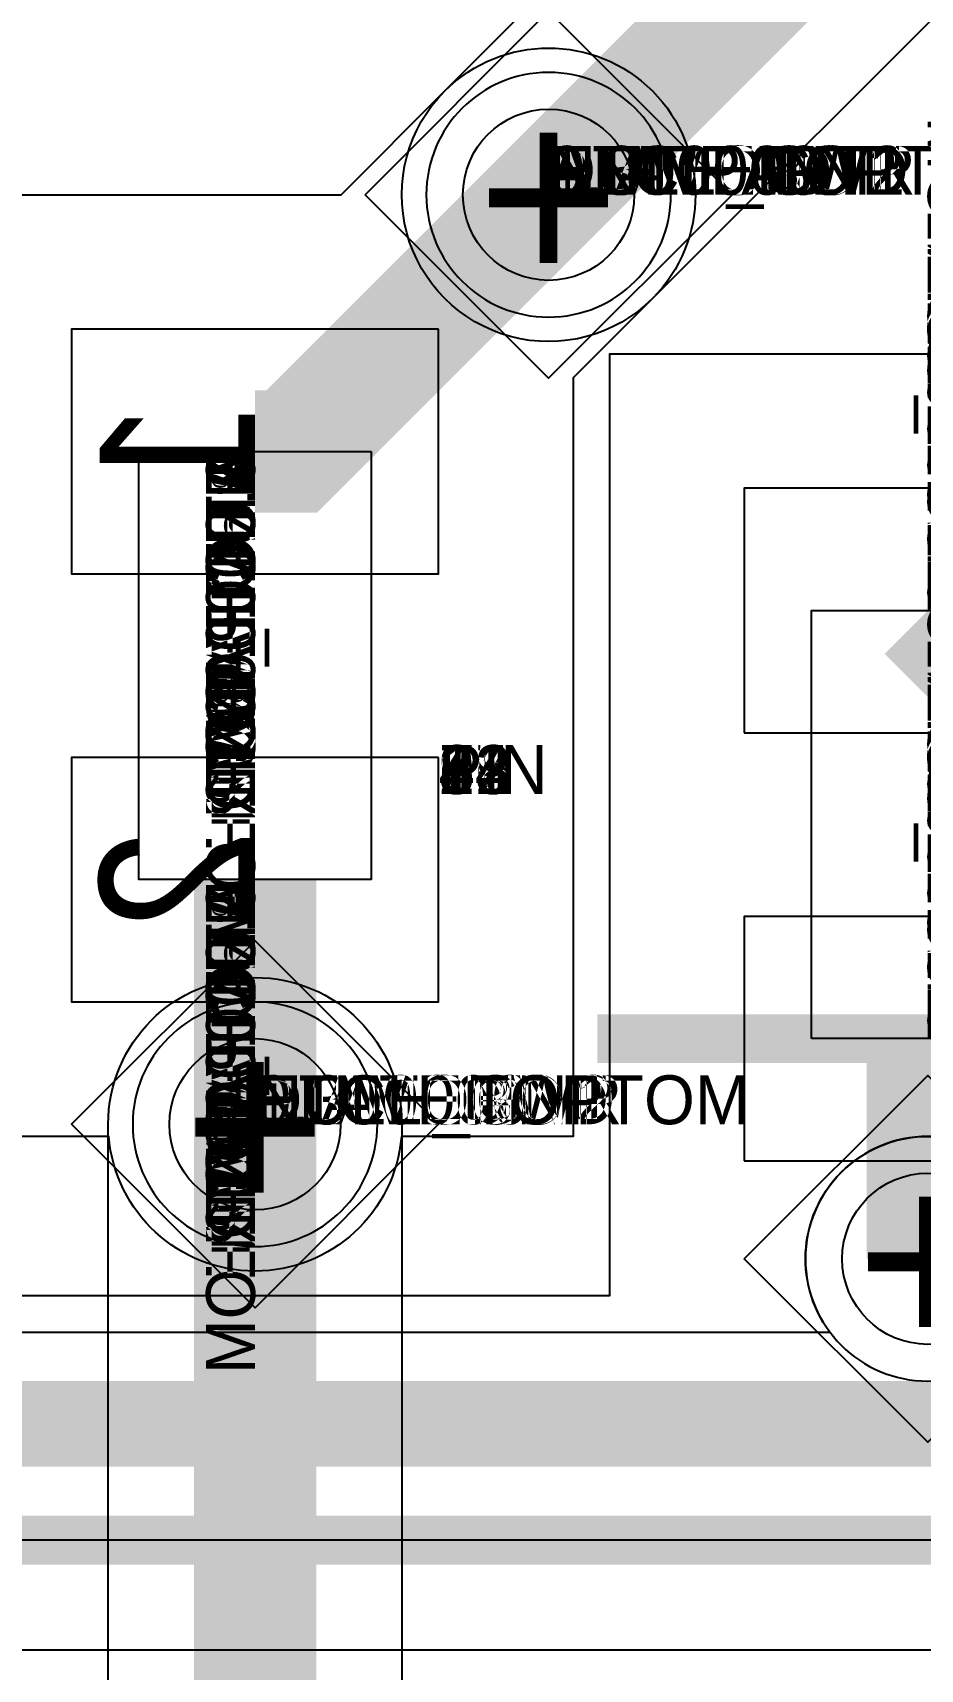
# Model space of a CAD drawing. Extents: x 0 to 323, y 0 to 320.
# Drawn here: x 120.65 to 124.28, y 242.28 to 248.97 of the extents above; entities that cross this region are included whole.
import ezdxf
from ezdxf.enums import TextEntityAlignment as Align

# ---------------------------------------------------------------- set-up
doc = ezdxf.new("R2010")
doc.units = 0
doc.header["$MEASUREMENT"] = 0
doc.layers.get('0').update_dxf_attribs({"linetype": 'CONTINUOUS'})
for name, color, linetype in [('CDN_FIGURES', 7, 'CONTINUOUS'), ('ETCH_BOTTOM', 7, 'CONTINUOUS'), ('ETCH_GND', 3, 'CONTINUOUS'), ('ETCH_INT1', 4, 'CONTINUOUS'), ('ETCH_INT2', 5, 'CONTINUOUS'), ('ETCH_PWR', 6, 'CONTINUOUS'), ('ETCH_TOP', 2, 'CONTINUOUS'), ('MANUFACTURING_NCLEGEND-1-6', 8, 'CONTINUOUS'), ('PACKAGE_GEOMETRY_ASSEMBLY_TOP', 11, 'CONTINUOUS'), ('PACKAGE_GEOMETRY_PIN_NUMBER', 9, 'CONTINUOUS')]:
    doc.layers.add(name, color=color, linetype=linetype)

# ---------------------------------------------------------------- blocks, each defined once
blk = doc.blocks.new('PAD_INFO')
for tag in ['SHAPE_TYPE', 'PAD_HEIGHT', 'PAD_LAYER', 'PAD_TYPE', 'PAD_WIDTH']:
    blk.add_attdef(tag, (0, 0), '', height=0.2)
at = {"flags": 2}
blk.add_attdef('CDN_TYPE', (0, 0), '', height=0.2, dxfattribs=at)
blk = doc.blocks.new('DRILL_INFO')
at = {"flags": 2}
blk.add_attdef('CDN_TYPE', (0, 0), '', height=0.2, dxfattribs=at)
for tag in ['FSHAPE', 'FCHAR', 'DRILL_HEIGHT', 'DIAMETER', 'PLATED', 'DRILL_WIDTH']:
    blk.add_attdef(tag, (0, 0), '', height=0.2)
blk = doc.blocks.new('VIA0700X0300')
at = {"layer": 'ETCH_BOTTOM'}
blk.add_circle((0, 0), 0.35, dxfattribs=at)
at = {"layer": 'ETCH_GND'}
blk.add_circle((0, 0), 0.35, dxfattribs=at)
at = {"layer": 'ETCH_INT1'}
blk.add_circle((0, 0), 0.35, dxfattribs=at)
at = {"layer": 'ETCH_INT2'}
blk.add_circle((0, 0), 0.35, dxfattribs=at)
at = {"layer": 'ETCH_PWR'}
blk.add_circle((0, 0), 0.35, dxfattribs=at)
at = {"layer": 'ETCH_TOP'}
blk.add_circle((0, 0), 0.35, dxfattribs=at)
ref = blk.add_blockref('PAD_INFO', (0, 0))
ref.add_attrib('PAD_LAYER', 'ETCH_TOP', (0, 0), dxfattribs={"height": 0.2})
ref.add_attrib('SHAPE_TYPE', 'NULL', (0, 0), dxfattribs={"height": 0.2})
ref.add_attrib('PAD_TYPE', 'ANTIPAD', (0, 0), dxfattribs={"height": 0.2})
ref.add_attrib('PAD_WIDTH', '0.000000', (0, 0), dxfattribs={"height": 0.2})
ref.add_attrib('PAD_HEIGHT', '0.000000', (0, 0), dxfattribs={"height": 0.2})
ref = blk.add_blockref('PAD_INFO', (0, 0))
ref.add_attrib('PAD_LAYER', 'ETCH_GND', (0, 0), dxfattribs={"height": 0.2})
ref.add_attrib('SHAPE_TYPE', 'NULL', (0, 0), dxfattribs={"height": 0.2})
ref.add_attrib('PAD_TYPE', 'ANTIPAD', (0, 0), dxfattribs={"height": 0.2})
ref.add_attrib('PAD_WIDTH', '0.000000', (0, 0), dxfattribs={"height": 0.2})
ref.add_attrib('PAD_HEIGHT', '0.000000', (0, 0), dxfattribs={"height": 0.2})
ref = blk.add_blockref('PAD_INFO', (0, 0))
ref.add_attrib('PAD_LAYER', 'ETCH_INT1', (0, 0), dxfattribs={"height": 0.2})
ref.add_attrib('SHAPE_TYPE', 'NULL', (0, 0), dxfattribs={"height": 0.2})
ref.add_attrib('PAD_TYPE', 'ANTIPAD', (0, 0), dxfattribs={"height": 0.2})
ref.add_attrib('PAD_WIDTH', '0.000000', (0, 0), dxfattribs={"height": 0.2})
ref.add_attrib('PAD_HEIGHT', '0.000000', (0, 0), dxfattribs={"height": 0.2})
ref = blk.add_blockref('PAD_INFO', (0, 0))
ref.add_attrib('PAD_LAYER', 'ETCH_INT2', (0, 0), dxfattribs={"height": 0.2})
ref.add_attrib('SHAPE_TYPE', 'NULL', (0, 0), dxfattribs={"height": 0.2})
ref.add_attrib('PAD_TYPE', 'ANTIPAD', (0, 0), dxfattribs={"height": 0.2})
ref.add_attrib('PAD_WIDTH', '0.000000', (0, 0), dxfattribs={"height": 0.2})
ref.add_attrib('PAD_HEIGHT', '0.000000', (0, 0), dxfattribs={"height": 0.2})
ref = blk.add_blockref('PAD_INFO', (0, 0))
ref.add_attrib('PAD_LAYER', 'ETCH_PWR', (0, 0), dxfattribs={"height": 0.2})
ref.add_attrib('SHAPE_TYPE', 'NULL', (0, 0), dxfattribs={"height": 0.2})
ref.add_attrib('PAD_TYPE', 'ANTIPAD', (0, 0), dxfattribs={"height": 0.2})
ref.add_attrib('PAD_WIDTH', '0.000000', (0, 0), dxfattribs={"height": 0.2})
ref.add_attrib('PAD_HEIGHT', '0.000000', (0, 0), dxfattribs={"height": 0.2})
ref = blk.add_blockref('PAD_INFO', (0, 0))
ref.add_attrib('PAD_LAYER', 'ETCH_BOTTOM', (0, 0), dxfattribs={"height": 0.2})
ref.add_attrib('SHAPE_TYPE', 'NULL', (0, 0), dxfattribs={"height": 0.2})
ref.add_attrib('PAD_TYPE', 'ANTIPAD', (0, 0), dxfattribs={"height": 0.2})
ref.add_attrib('PAD_WIDTH', '0.000000', (0, 0), dxfattribs={"height": 0.2})
ref.add_attrib('PAD_HEIGHT', '0.000000', (0, 0), dxfattribs={"height": 0.2})
ref = blk.add_blockref('PAD_INFO', (0, 0))
ref.add_attrib('PAD_LAYER', 'ETCH_TOP', (0, 0), dxfattribs={"height": 0.2})
ref.add_attrib('SHAPE_TYPE', 'NULL', (0, 0), dxfattribs={"height": 0.2})
ref.add_attrib('PAD_TYPE', 'THERMAL', (0, 0), dxfattribs={"height": 0.2})
ref.add_attrib('PAD_WIDTH', '0.000000', (0, 0), dxfattribs={"height": 0.2})
ref.add_attrib('PAD_HEIGHT', '0.000000', (0, 0), dxfattribs={"height": 0.2})
ref = blk.add_blockref('PAD_INFO', (0, 0))
ref.add_attrib('PAD_LAYER', 'ETCH_GND', (0, 0), dxfattribs={"height": 0.2})
ref.add_attrib('SHAPE_TYPE', 'NULL', (0, 0), dxfattribs={"height": 0.2})
ref.add_attrib('PAD_TYPE', 'THERMAL', (0, 0), dxfattribs={"height": 0.2})
ref.add_attrib('PAD_WIDTH', '0.000000', (0, 0), dxfattribs={"height": 0.2})
ref.add_attrib('PAD_HEIGHT', '0.000000', (0, 0), dxfattribs={"height": 0.2})
ref = blk.add_blockref('PAD_INFO', (0, 0))
ref.add_attrib('PAD_LAYER', 'ETCH_INT1', (0, 0), dxfattribs={"height": 0.2})
ref.add_attrib('SHAPE_TYPE', 'NULL', (0, 0), dxfattribs={"height": 0.2})
ref.add_attrib('PAD_TYPE', 'THERMAL', (0, 0), dxfattribs={"height": 0.2})
ref.add_attrib('PAD_WIDTH', '0.000000', (0, 0), dxfattribs={"height": 0.2})
ref.add_attrib('PAD_HEIGHT', '0.000000', (0, 0), dxfattribs={"height": 0.2})
ref = blk.add_blockref('PAD_INFO', (0, 0))
ref.add_attrib('PAD_LAYER', 'ETCH_INT2', (0, 0), dxfattribs={"height": 0.2})
ref.add_attrib('SHAPE_TYPE', 'NULL', (0, 0), dxfattribs={"height": 0.2})
ref.add_attrib('PAD_TYPE', 'THERMAL', (0, 0), dxfattribs={"height": 0.2})
ref.add_attrib('PAD_WIDTH', '0.000000', (0, 0), dxfattribs={"height": 0.2})
ref.add_attrib('PAD_HEIGHT', '0.000000', (0, 0), dxfattribs={"height": 0.2})
ref = blk.add_blockref('PAD_INFO', (0, 0))
ref.add_attrib('PAD_LAYER', 'ETCH_PWR', (0, 0), dxfattribs={"height": 0.2})
ref.add_attrib('SHAPE_TYPE', 'NULL', (0, 0), dxfattribs={"height": 0.2})
ref.add_attrib('PAD_TYPE', 'THERMAL', (0, 0), dxfattribs={"height": 0.2})
ref.add_attrib('PAD_WIDTH', '0.000000', (0, 0), dxfattribs={"height": 0.2})
ref.add_attrib('PAD_HEIGHT', '0.000000', (0, 0), dxfattribs={"height": 0.2})
ref = blk.add_blockref('PAD_INFO', (0, 0))
ref.add_attrib('PAD_LAYER', 'ETCH_BOTTOM', (0, 0), dxfattribs={"height": 0.2})
ref.add_attrib('SHAPE_TYPE', 'NULL', (0, 0), dxfattribs={"height": 0.2})
ref.add_attrib('PAD_TYPE', 'THERMAL', (0, 0), dxfattribs={"height": 0.2})
ref.add_attrib('PAD_WIDTH', '0.000000', (0, 0), dxfattribs={"height": 0.2})
ref.add_attrib('PAD_HEIGHT', '0.000000', (0, 0), dxfattribs={"height": 0.2})
ref = blk.add_blockref('PAD_INFO', (0, 0))
ref.add_attrib('PAD_LAYER', 'ETCH_TOP', (0, 0), dxfattribs={"height": 0.2})
ref.add_attrib('SHAPE_TYPE', 'CIRCLE', (0, 0), dxfattribs={"height": 0.2})
ref.add_attrib('PAD_TYPE', 'REGULAR', (0, 0), dxfattribs={"height": 0.2})
ref.add_attrib('PAD_WIDTH', '0.700000', (0, 0), dxfattribs={"height": 0.2})
ref.add_attrib('PAD_HEIGHT', '0.700000', (0, 0), dxfattribs={"height": 0.2})
ref = blk.add_blockref('PAD_INFO', (0, 0))
ref.add_attrib('PAD_LAYER', 'ETCH_GND', (0, 0), dxfattribs={"height": 0.2})
ref.add_attrib('SHAPE_TYPE', 'CIRCLE', (0, 0), dxfattribs={"height": 0.2})
ref.add_attrib('PAD_TYPE', 'REGULAR', (0, 0), dxfattribs={"height": 0.2})
ref.add_attrib('PAD_WIDTH', '0.700000', (0, 0), dxfattribs={"height": 0.2})
ref.add_attrib('PAD_HEIGHT', '0.700000', (0, 0), dxfattribs={"height": 0.2})
ref = blk.add_blockref('PAD_INFO', (0, 0))
ref.add_attrib('PAD_LAYER', 'ETCH_INT1', (0, 0), dxfattribs={"height": 0.2})
ref.add_attrib('SHAPE_TYPE', 'CIRCLE', (0, 0), dxfattribs={"height": 0.2})
ref.add_attrib('PAD_TYPE', 'REGULAR', (0, 0), dxfattribs={"height": 0.2})
ref.add_attrib('PAD_WIDTH', '0.700000', (0, 0), dxfattribs={"height": 0.2})
ref.add_attrib('PAD_HEIGHT', '0.700000', (0, 0), dxfattribs={"height": 0.2})
ref = blk.add_blockref('PAD_INFO', (0, 0))
ref.add_attrib('PAD_LAYER', 'ETCH_INT2', (0, 0), dxfattribs={"height": 0.2})
ref.add_attrib('SHAPE_TYPE', 'CIRCLE', (0, 0), dxfattribs={"height": 0.2})
ref.add_attrib('PAD_TYPE', 'REGULAR', (0, 0), dxfattribs={"height": 0.2})
ref.add_attrib('PAD_WIDTH', '0.700000', (0, 0), dxfattribs={"height": 0.2})
ref.add_attrib('PAD_HEIGHT', '0.700000', (0, 0), dxfattribs={"height": 0.2})
ref = blk.add_blockref('PAD_INFO', (0, 0))
ref.add_attrib('PAD_LAYER', 'ETCH_PWR', (0, 0), dxfattribs={"height": 0.2})
ref.add_attrib('SHAPE_TYPE', 'CIRCLE', (0, 0), dxfattribs={"height": 0.2})
ref.add_attrib('PAD_TYPE', 'REGULAR', (0, 0), dxfattribs={"height": 0.2})
ref.add_attrib('PAD_WIDTH', '0.700000', (0, 0), dxfattribs={"height": 0.2})
ref.add_attrib('PAD_HEIGHT', '0.700000', (0, 0), dxfattribs={"height": 0.2})
ref = blk.add_blockref('PAD_INFO', (0, 0))
ref.add_attrib('PAD_LAYER', 'ETCH_BOTTOM', (0, 0), dxfattribs={"height": 0.2})
ref.add_attrib('SHAPE_TYPE', 'CIRCLE', (0, 0), dxfattribs={"height": 0.2})
ref.add_attrib('PAD_TYPE', 'REGULAR', (0, 0), dxfattribs={"height": 0.2})
ref.add_attrib('PAD_WIDTH', '0.700000', (0, 0), dxfattribs={"height": 0.2})
ref.add_attrib('PAD_HEIGHT', '0.700000', (0, 0), dxfattribs={"height": 0.2})
ref = blk.add_blockref('DRILL_INFO', (0, 0))
ref.add_attrib('DIAMETER', '0.300000', (0, 0), dxfattribs={"height": 0.2})
ref.add_attrib('PLATED', 'PLATED', (0, 0), dxfattribs={"height": 0.2})
ref.add_attrib('FSHAPE', 'DIAMOND', (0, 0), dxfattribs={"height": 0.2})
ref.add_attrib('FCHAR', '+', (0, 0), dxfattribs={"height": 0.2})
ref.add_attrib('DRILL_WIDTH', '1.500000', (0, 0), dxfattribs={"height": 0.2})
ref.add_attrib('DRILL_HEIGHT', '1.500000', (0, 0), dxfattribs={"height": 0.2})
for tag in ['CDN_TYPE', 'PIN']:
    blk.add_attdef(tag, (0, 0), '', height=0.2)
at = {"flags": 2}
for tag in ['PSTKNAME', 'BBV']:
    blk.add_attdef(tag, (0, 0), '', height=0.2, dxfattribs=at)
blk = doc.blocks.new('FIGURE_DIAMOND')
at = {"layer": 'CDN_FIGURES'}
blk.add_lwpolyline([(-0.5, 0), (0, 0.5), (0.5, 0), (0, -0.5)], close=True, dxfattribs=at)
blk = doc.blocks.new('RC1000X1500TS')
at = {"layer": 'ETCH_TOP'}
blk.add_lwpolyline([(-0.5, -0.75), (-0.5, 0.75), (0.5, 0.75), (0.5, -0.75)], close=True, dxfattribs=at)
ref = blk.add_blockref('PAD_INFO', (0, 0))
ref.add_attrib('PAD_LAYER', 'ETCH_TOP', (0, 0), dxfattribs={"height": 0.2})
ref.add_attrib('SHAPE_TYPE', 'NULL', (0, 0), dxfattribs={"height": 0.2})
ref.add_attrib('PAD_TYPE', 'ANTIPAD', (0, 0), dxfattribs={"height": 0.2})
ref.add_attrib('PAD_WIDTH', '0.000000', (0, 0), dxfattribs={"height": 0.2})
ref.add_attrib('PAD_HEIGHT', '0.000000', (0, 0), dxfattribs={"height": 0.2})
ref = blk.add_blockref('PAD_INFO', (0, 0))
ref.add_attrib('PAD_LAYER', 'ETCH_GND', (0, 0), dxfattribs={"height": 0.2})
ref.add_attrib('SHAPE_TYPE', 'NULL', (0, 0), dxfattribs={"height": 0.2})
ref.add_attrib('PAD_TYPE', 'ANTIPAD', (0, 0), dxfattribs={"height": 0.2})
ref.add_attrib('PAD_WIDTH', '0.000000', (0, 0), dxfattribs={"height": 0.2})
ref.add_attrib('PAD_HEIGHT', '0.000000', (0, 0), dxfattribs={"height": 0.2})
ref = blk.add_blockref('PAD_INFO', (0, 0))
ref.add_attrib('PAD_LAYER', 'ETCH_INT1', (0, 0), dxfattribs={"height": 0.2})
ref.add_attrib('SHAPE_TYPE', 'NULL', (0, 0), dxfattribs={"height": 0.2})
ref.add_attrib('PAD_TYPE', 'ANTIPAD', (0, 0), dxfattribs={"height": 0.2})
ref.add_attrib('PAD_WIDTH', '0.000000', (0, 0), dxfattribs={"height": 0.2})
ref.add_attrib('PAD_HEIGHT', '0.000000', (0, 0), dxfattribs={"height": 0.2})
ref = blk.add_blockref('PAD_INFO', (0, 0))
ref.add_attrib('PAD_LAYER', 'ETCH_INT2', (0, 0), dxfattribs={"height": 0.2})
ref.add_attrib('SHAPE_TYPE', 'NULL', (0, 0), dxfattribs={"height": 0.2})
ref.add_attrib('PAD_TYPE', 'ANTIPAD', (0, 0), dxfattribs={"height": 0.2})
ref.add_attrib('PAD_WIDTH', '0.000000', (0, 0), dxfattribs={"height": 0.2})
ref.add_attrib('PAD_HEIGHT', '0.000000', (0, 0), dxfattribs={"height": 0.2})
ref = blk.add_blockref('PAD_INFO', (0, 0))
ref.add_attrib('PAD_LAYER', 'ETCH_PWR', (0, 0), dxfattribs={"height": 0.2})
ref.add_attrib('SHAPE_TYPE', 'NULL', (0, 0), dxfattribs={"height": 0.2})
ref.add_attrib('PAD_TYPE', 'ANTIPAD', (0, 0), dxfattribs={"height": 0.2})
ref.add_attrib('PAD_WIDTH', '0.000000', (0, 0), dxfattribs={"height": 0.2})
ref.add_attrib('PAD_HEIGHT', '0.000000', (0, 0), dxfattribs={"height": 0.2})
ref = blk.add_blockref('PAD_INFO', (0, 0))
ref.add_attrib('PAD_LAYER', 'ETCH_BOTTOM', (0, 0), dxfattribs={"height": 0.2})
ref.add_attrib('SHAPE_TYPE', 'NULL', (0, 0), dxfattribs={"height": 0.2})
ref.add_attrib('PAD_TYPE', 'ANTIPAD', (0, 0), dxfattribs={"height": 0.2})
ref.add_attrib('PAD_WIDTH', '0.000000', (0, 0), dxfattribs={"height": 0.2})
ref.add_attrib('PAD_HEIGHT', '0.000000', (0, 0), dxfattribs={"height": 0.2})
ref = blk.add_blockref('PAD_INFO', (0, 0))
ref.add_attrib('PAD_LAYER', 'ETCH_TOP', (0, 0), dxfattribs={"height": 0.2})
ref.add_attrib('SHAPE_TYPE', 'NULL', (0, 0), dxfattribs={"height": 0.2})
ref.add_attrib('PAD_TYPE', 'THERMAL', (0, 0), dxfattribs={"height": 0.2})
ref.add_attrib('PAD_WIDTH', '0.000000', (0, 0), dxfattribs={"height": 0.2})
ref.add_attrib('PAD_HEIGHT', '0.000000', (0, 0), dxfattribs={"height": 0.2})
ref = blk.add_blockref('PAD_INFO', (0, 0))
ref.add_attrib('PAD_LAYER', 'ETCH_GND', (0, 0), dxfattribs={"height": 0.2})
ref.add_attrib('SHAPE_TYPE', 'NULL', (0, 0), dxfattribs={"height": 0.2})
ref.add_attrib('PAD_TYPE', 'THERMAL', (0, 0), dxfattribs={"height": 0.2})
ref.add_attrib('PAD_WIDTH', '0.000000', (0, 0), dxfattribs={"height": 0.2})
ref.add_attrib('PAD_HEIGHT', '0.000000', (0, 0), dxfattribs={"height": 0.2})
ref = blk.add_blockref('PAD_INFO', (0, 0))
ref.add_attrib('PAD_LAYER', 'ETCH_INT1', (0, 0), dxfattribs={"height": 0.2})
ref.add_attrib('SHAPE_TYPE', 'NULL', (0, 0), dxfattribs={"height": 0.2})
ref.add_attrib('PAD_TYPE', 'THERMAL', (0, 0), dxfattribs={"height": 0.2})
ref.add_attrib('PAD_WIDTH', '0.000000', (0, 0), dxfattribs={"height": 0.2})
ref.add_attrib('PAD_HEIGHT', '0.000000', (0, 0), dxfattribs={"height": 0.2})
ref = blk.add_blockref('PAD_INFO', (0, 0))
ref.add_attrib('PAD_LAYER', 'ETCH_INT2', (0, 0), dxfattribs={"height": 0.2})
ref.add_attrib('SHAPE_TYPE', 'NULL', (0, 0), dxfattribs={"height": 0.2})
ref.add_attrib('PAD_TYPE', 'THERMAL', (0, 0), dxfattribs={"height": 0.2})
ref.add_attrib('PAD_WIDTH', '0.000000', (0, 0), dxfattribs={"height": 0.2})
ref.add_attrib('PAD_HEIGHT', '0.000000', (0, 0), dxfattribs={"height": 0.2})
ref = blk.add_blockref('PAD_INFO', (0, 0))
ref.add_attrib('PAD_LAYER', 'ETCH_PWR', (0, 0), dxfattribs={"height": 0.2})
ref.add_attrib('SHAPE_TYPE', 'NULL', (0, 0), dxfattribs={"height": 0.2})
ref.add_attrib('PAD_TYPE', 'THERMAL', (0, 0), dxfattribs={"height": 0.2})
ref.add_attrib('PAD_WIDTH', '0.000000', (0, 0), dxfattribs={"height": 0.2})
ref.add_attrib('PAD_HEIGHT', '0.000000', (0, 0), dxfattribs={"height": 0.2})
ref = blk.add_blockref('PAD_INFO', (0, 0))
ref.add_attrib('PAD_LAYER', 'ETCH_BOTTOM', (0, 0), dxfattribs={"height": 0.2})
ref.add_attrib('SHAPE_TYPE', 'NULL', (0, 0), dxfattribs={"height": 0.2})
ref.add_attrib('PAD_TYPE', 'THERMAL', (0, 0), dxfattribs={"height": 0.2})
ref.add_attrib('PAD_WIDTH', '0.000000', (0, 0), dxfattribs={"height": 0.2})
ref.add_attrib('PAD_HEIGHT', '0.000000', (0, 0), dxfattribs={"height": 0.2})
ref = blk.add_blockref('PAD_INFO', (0, 0))
ref.add_attrib('PAD_LAYER', 'ETCH_GND', (0, 0), dxfattribs={"height": 0.2})
ref.add_attrib('SHAPE_TYPE', 'NULL', (0, 0), dxfattribs={"height": 0.2})
ref.add_attrib('PAD_TYPE', 'REGULAR', (0, 0), dxfattribs={"height": 0.2})
ref.add_attrib('PAD_WIDTH', '0.000000', (0, 0), dxfattribs={"height": 0.2})
ref.add_attrib('PAD_HEIGHT', '0.000000', (0, 0), dxfattribs={"height": 0.2})
ref = blk.add_blockref('PAD_INFO', (0, 0))
ref.add_attrib('PAD_LAYER', 'ETCH_INT1', (0, 0), dxfattribs={"height": 0.2})
ref.add_attrib('SHAPE_TYPE', 'NULL', (0, 0), dxfattribs={"height": 0.2})
ref.add_attrib('PAD_TYPE', 'REGULAR', (0, 0), dxfattribs={"height": 0.2})
ref.add_attrib('PAD_WIDTH', '0.000000', (0, 0), dxfattribs={"height": 0.2})
ref.add_attrib('PAD_HEIGHT', '0.000000', (0, 0), dxfattribs={"height": 0.2})
ref = blk.add_blockref('PAD_INFO', (0, 0))
ref.add_attrib('PAD_LAYER', 'ETCH_INT2', (0, 0), dxfattribs={"height": 0.2})
ref.add_attrib('SHAPE_TYPE', 'NULL', (0, 0), dxfattribs={"height": 0.2})
ref.add_attrib('PAD_TYPE', 'REGULAR', (0, 0), dxfattribs={"height": 0.2})
ref.add_attrib('PAD_WIDTH', '0.000000', (0, 0), dxfattribs={"height": 0.2})
ref.add_attrib('PAD_HEIGHT', '0.000000', (0, 0), dxfattribs={"height": 0.2})
ref = blk.add_blockref('PAD_INFO', (0, 0))
ref.add_attrib('PAD_LAYER', 'ETCH_PWR', (0, 0), dxfattribs={"height": 0.2})
ref.add_attrib('SHAPE_TYPE', 'NULL', (0, 0), dxfattribs={"height": 0.2})
ref.add_attrib('PAD_TYPE', 'REGULAR', (0, 0), dxfattribs={"height": 0.2})
ref.add_attrib('PAD_WIDTH', '0.000000', (0, 0), dxfattribs={"height": 0.2})
ref.add_attrib('PAD_HEIGHT', '0.000000', (0, 0), dxfattribs={"height": 0.2})
ref = blk.add_blockref('PAD_INFO', (0, 0))
ref.add_attrib('PAD_LAYER', 'ETCH_BOTTOM', (0, 0), dxfattribs={"height": 0.2})
ref.add_attrib('SHAPE_TYPE', 'NULL', (0, 0), dxfattribs={"height": 0.2})
ref.add_attrib('PAD_TYPE', 'REGULAR', (0, 0), dxfattribs={"height": 0.2})
ref.add_attrib('PAD_WIDTH', '0.000000', (0, 0), dxfattribs={"height": 0.2})
ref.add_attrib('PAD_HEIGHT', '0.000000', (0, 0), dxfattribs={"height": 0.2})
ref = blk.add_blockref('DRILL_INFO', (0, 0))
ref.add_attrib('DIAMETER', '0.000000', (0, 0), dxfattribs={"height": 0.2})
ref.add_attrib('PLATED', 'PLATED', (0, 0), dxfattribs={"height": 0.2})
ref.add_attrib('FSHAPE', 'NULL', (0, 0), dxfattribs={"height": 0.2})
ref.add_attrib('DRILL_WIDTH', '0.000000', (0, 0), dxfattribs={"height": 0.2})
ref.add_attrib('DRILL_HEIGHT', '0.000000', (0, 0), dxfattribs={"height": 0.2})
ref = blk.add_blockref('PAD_INFO', (0, 0))
ref.add_attrib('PAD_LAYER', 'ETCH_TOP', (0, 0), dxfattribs={"height": 0.2})
ref.add_attrib('SHAPE_TYPE', 'RECTANGLE', (0, 0), dxfattribs={"height": 0.2})
ref.add_attrib('PAD_TYPE', 'REGULAR', (0, 0), dxfattribs={"height": 0.2})
ref.add_attrib('PAD_WIDTH', '1.000000', (0, 0), dxfattribs={"height": 0.2})
ref.add_attrib('PAD_HEIGHT', '1.500000', (0, 0), dxfattribs={"height": 0.2})
for tag in ['CDN_TYPE', 'PIN']:
    blk.add_attdef(tag, (0, 0), '', height=0.2)
at = {"flags": 2}
for tag in ['PSTKNAME', 'BBV']:
    blk.add_attdef(tag, (0, 0), '', height=0.2, dxfattribs=at)
blk = doc.blocks.new('F56')
at = {"layer": 'PACKAGE_GEOMETRY_ASSEMBLY_TOP'}
blk.add_lwpolyline([(0, -0.475), (1.75, -0.475), (1.75, 0.475), (0, 0.475)], close=True, dxfattribs=at)
at = {"layer": 'ETCH_TOP'}
ref = blk.add_blockref('RC1000X1500TS', (0, 0), dxfattribs=at)
ref.add_attrib('CDN_TYPE', 'PIN', (0, 0), dxfattribs={"height": 0.2})
ref.add_attrib('PIN', '1', (0, 0), dxfattribs={"height": 0.2})
ref = blk.add_blockref('RC1000X1500TS', (1.75, 0), dxfattribs=at)
ref.add_attrib('CDN_TYPE', 'PIN', (0, 0), dxfattribs={"height": 0.2})
ref.add_attrib('PIN', '2', (0, 0), dxfattribs={"height": 0.2})
at = {"flags": 2}
for tag in ['SYMBOL_TYPE', 'CDN_TYPE', 'REFDES']:
    blk.add_attdef(tag, (0, 0), '', height=0.2, dxfattribs=at)
blk = doc.blocks.new('RC1250X0760TS')
at = {"layer": 'ETCH_TOP'}
blk.add_lwpolyline([(-0.625, -0.38), (-0.625, 0.38), (0.625, 0.38), (0.625, -0.38)], close=True, dxfattribs=at)
ref = blk.add_blockref('PAD_INFO', (0, 0))
ref.add_attrib('PAD_LAYER', 'ETCH_TOP', (0, 0), dxfattribs={"height": 0.2})
ref.add_attrib('SHAPE_TYPE', 'NULL', (0, 0), dxfattribs={"height": 0.2})
ref.add_attrib('PAD_TYPE', 'ANTIPAD', (0, 0), dxfattribs={"height": 0.2})
ref.add_attrib('PAD_WIDTH', '0.000000', (0, 0), dxfattribs={"height": 0.2})
ref.add_attrib('PAD_HEIGHT', '0.000000', (0, 0), dxfattribs={"height": 0.2})
ref = blk.add_blockref('PAD_INFO', (0, 0))
ref.add_attrib('PAD_LAYER', 'ETCH_GND', (0, 0), dxfattribs={"height": 0.2})
ref.add_attrib('SHAPE_TYPE', 'NULL', (0, 0), dxfattribs={"height": 0.2})
ref.add_attrib('PAD_TYPE', 'ANTIPAD', (0, 0), dxfattribs={"height": 0.2})
ref.add_attrib('PAD_WIDTH', '0.000000', (0, 0), dxfattribs={"height": 0.2})
ref.add_attrib('PAD_HEIGHT', '0.000000', (0, 0), dxfattribs={"height": 0.2})
ref = blk.add_blockref('PAD_INFO', (0, 0))
ref.add_attrib('PAD_LAYER', 'ETCH_INT1', (0, 0), dxfattribs={"height": 0.2})
ref.add_attrib('SHAPE_TYPE', 'NULL', (0, 0), dxfattribs={"height": 0.2})
ref.add_attrib('PAD_TYPE', 'ANTIPAD', (0, 0), dxfattribs={"height": 0.2})
ref.add_attrib('PAD_WIDTH', '0.000000', (0, 0), dxfattribs={"height": 0.2})
ref.add_attrib('PAD_HEIGHT', '0.000000', (0, 0), dxfattribs={"height": 0.2})
ref = blk.add_blockref('PAD_INFO', (0, 0))
ref.add_attrib('PAD_LAYER', 'ETCH_INT2', (0, 0), dxfattribs={"height": 0.2})
ref.add_attrib('SHAPE_TYPE', 'NULL', (0, 0), dxfattribs={"height": 0.2})
ref.add_attrib('PAD_TYPE', 'ANTIPAD', (0, 0), dxfattribs={"height": 0.2})
ref.add_attrib('PAD_WIDTH', '0.000000', (0, 0), dxfattribs={"height": 0.2})
ref.add_attrib('PAD_HEIGHT', '0.000000', (0, 0), dxfattribs={"height": 0.2})
ref = blk.add_blockref('PAD_INFO', (0, 0))
ref.add_attrib('PAD_LAYER', 'ETCH_PWR', (0, 0), dxfattribs={"height": 0.2})
ref.add_attrib('SHAPE_TYPE', 'NULL', (0, 0), dxfattribs={"height": 0.2})
ref.add_attrib('PAD_TYPE', 'ANTIPAD', (0, 0), dxfattribs={"height": 0.2})
ref.add_attrib('PAD_WIDTH', '0.000000', (0, 0), dxfattribs={"height": 0.2})
ref.add_attrib('PAD_HEIGHT', '0.000000', (0, 0), dxfattribs={"height": 0.2})
ref = blk.add_blockref('PAD_INFO', (0, 0))
ref.add_attrib('PAD_LAYER', 'ETCH_BOTTOM', (0, 0), dxfattribs={"height": 0.2})
ref.add_attrib('SHAPE_TYPE', 'NULL', (0, 0), dxfattribs={"height": 0.2})
ref.add_attrib('PAD_TYPE', 'ANTIPAD', (0, 0), dxfattribs={"height": 0.2})
ref.add_attrib('PAD_WIDTH', '0.000000', (0, 0), dxfattribs={"height": 0.2})
ref.add_attrib('PAD_HEIGHT', '0.000000', (0, 0), dxfattribs={"height": 0.2})
ref = blk.add_blockref('PAD_INFO', (0, 0))
ref.add_attrib('PAD_LAYER', 'ETCH_TOP', (0, 0), dxfattribs={"height": 0.2})
ref.add_attrib('SHAPE_TYPE', 'NULL', (0, 0), dxfattribs={"height": 0.2})
ref.add_attrib('PAD_TYPE', 'THERMAL', (0, 0), dxfattribs={"height": 0.2})
ref.add_attrib('PAD_WIDTH', '0.000000', (0, 0), dxfattribs={"height": 0.2})
ref.add_attrib('PAD_HEIGHT', '0.000000', (0, 0), dxfattribs={"height": 0.2})
ref = blk.add_blockref('PAD_INFO', (0, 0))
ref.add_attrib('PAD_LAYER', 'ETCH_GND', (0, 0), dxfattribs={"height": 0.2})
ref.add_attrib('SHAPE_TYPE', 'NULL', (0, 0), dxfattribs={"height": 0.2})
ref.add_attrib('PAD_TYPE', 'THERMAL', (0, 0), dxfattribs={"height": 0.2})
ref.add_attrib('PAD_WIDTH', '0.000000', (0, 0), dxfattribs={"height": 0.2})
ref.add_attrib('PAD_HEIGHT', '0.000000', (0, 0), dxfattribs={"height": 0.2})
ref = blk.add_blockref('PAD_INFO', (0, 0))
ref.add_attrib('PAD_LAYER', 'ETCH_INT1', (0, 0), dxfattribs={"height": 0.2})
ref.add_attrib('SHAPE_TYPE', 'NULL', (0, 0), dxfattribs={"height": 0.2})
ref.add_attrib('PAD_TYPE', 'THERMAL', (0, 0), dxfattribs={"height": 0.2})
ref.add_attrib('PAD_WIDTH', '0.000000', (0, 0), dxfattribs={"height": 0.2})
ref.add_attrib('PAD_HEIGHT', '0.000000', (0, 0), dxfattribs={"height": 0.2})
ref = blk.add_blockref('PAD_INFO', (0, 0))
ref.add_attrib('PAD_LAYER', 'ETCH_INT2', (0, 0), dxfattribs={"height": 0.2})
ref.add_attrib('SHAPE_TYPE', 'NULL', (0, 0), dxfattribs={"height": 0.2})
ref.add_attrib('PAD_TYPE', 'THERMAL', (0, 0), dxfattribs={"height": 0.2})
ref.add_attrib('PAD_WIDTH', '0.000000', (0, 0), dxfattribs={"height": 0.2})
ref.add_attrib('PAD_HEIGHT', '0.000000', (0, 0), dxfattribs={"height": 0.2})
ref = blk.add_blockref('PAD_INFO', (0, 0))
ref.add_attrib('PAD_LAYER', 'ETCH_PWR', (0, 0), dxfattribs={"height": 0.2})
ref.add_attrib('SHAPE_TYPE', 'NULL', (0, 0), dxfattribs={"height": 0.2})
ref.add_attrib('PAD_TYPE', 'THERMAL', (0, 0), dxfattribs={"height": 0.2})
ref.add_attrib('PAD_WIDTH', '0.000000', (0, 0), dxfattribs={"height": 0.2})
ref.add_attrib('PAD_HEIGHT', '0.000000', (0, 0), dxfattribs={"height": 0.2})
ref = blk.add_blockref('PAD_INFO', (0, 0))
ref.add_attrib('PAD_LAYER', 'ETCH_BOTTOM', (0, 0), dxfattribs={"height": 0.2})
ref.add_attrib('SHAPE_TYPE', 'NULL', (0, 0), dxfattribs={"height": 0.2})
ref.add_attrib('PAD_TYPE', 'THERMAL', (0, 0), dxfattribs={"height": 0.2})
ref.add_attrib('PAD_WIDTH', '0.000000', (0, 0), dxfattribs={"height": 0.2})
ref.add_attrib('PAD_HEIGHT', '0.000000', (0, 0), dxfattribs={"height": 0.2})
ref = blk.add_blockref('PAD_INFO', (0, 0))
ref.add_attrib('PAD_LAYER', 'ETCH_TOP', (0, 0), dxfattribs={"height": 0.2})
ref.add_attrib('SHAPE_TYPE', 'RECTANGLE', (0, 0), dxfattribs={"height": 0.2})
ref.add_attrib('PAD_TYPE', 'REGULAR', (0, 0), dxfattribs={"height": 0.2})
ref.add_attrib('PAD_WIDTH', '1.250000', (0, 0), dxfattribs={"height": 0.2})
ref.add_attrib('PAD_HEIGHT', '0.760000', (0, 0), dxfattribs={"height": 0.2})
ref = blk.add_blockref('PAD_INFO', (0, 0))
ref.add_attrib('PAD_LAYER', 'ETCH_GND', (0, 0), dxfattribs={"height": 0.2})
ref.add_attrib('SHAPE_TYPE', 'NULL', (0, 0), dxfattribs={"height": 0.2})
ref.add_attrib('PAD_TYPE', 'REGULAR', (0, 0), dxfattribs={"height": 0.2})
ref.add_attrib('PAD_WIDTH', '0.000000', (0, 0), dxfattribs={"height": 0.2})
ref.add_attrib('PAD_HEIGHT', '0.000000', (0, 0), dxfattribs={"height": 0.2})
ref = blk.add_blockref('PAD_INFO', (0, 0))
ref.add_attrib('PAD_LAYER', 'ETCH_INT1', (0, 0), dxfattribs={"height": 0.2})
ref.add_attrib('SHAPE_TYPE', 'NULL', (0, 0), dxfattribs={"height": 0.2})
ref.add_attrib('PAD_TYPE', 'REGULAR', (0, 0), dxfattribs={"height": 0.2})
ref.add_attrib('PAD_WIDTH', '0.000000', (0, 0), dxfattribs={"height": 0.2})
ref.add_attrib('PAD_HEIGHT', '0.000000', (0, 0), dxfattribs={"height": 0.2})
ref = blk.add_blockref('PAD_INFO', (0, 0))
ref.add_attrib('PAD_LAYER', 'ETCH_INT2', (0, 0), dxfattribs={"height": 0.2})
ref.add_attrib('SHAPE_TYPE', 'NULL', (0, 0), dxfattribs={"height": 0.2})
ref.add_attrib('PAD_TYPE', 'REGULAR', (0, 0), dxfattribs={"height": 0.2})
ref.add_attrib('PAD_WIDTH', '0.000000', (0, 0), dxfattribs={"height": 0.2})
ref.add_attrib('PAD_HEIGHT', '0.000000', (0, 0), dxfattribs={"height": 0.2})
ref = blk.add_blockref('PAD_INFO', (0, 0))
ref.add_attrib('PAD_LAYER', 'ETCH_PWR', (0, 0), dxfattribs={"height": 0.2})
ref.add_attrib('SHAPE_TYPE', 'NULL', (0, 0), dxfattribs={"height": 0.2})
ref.add_attrib('PAD_TYPE', 'REGULAR', (0, 0), dxfattribs={"height": 0.2})
ref.add_attrib('PAD_WIDTH', '0.000000', (0, 0), dxfattribs={"height": 0.2})
ref.add_attrib('PAD_HEIGHT', '0.000000', (0, 0), dxfattribs={"height": 0.2})
ref = blk.add_blockref('PAD_INFO', (0, 0))
ref.add_attrib('PAD_LAYER', 'ETCH_BOTTOM', (0, 0), dxfattribs={"height": 0.2})
ref.add_attrib('SHAPE_TYPE', 'NULL', (0, 0), dxfattribs={"height": 0.2})
ref.add_attrib('PAD_TYPE', 'REGULAR', (0, 0), dxfattribs={"height": 0.2})
ref.add_attrib('PAD_WIDTH', '0.000000', (0, 0), dxfattribs={"height": 0.2})
ref.add_attrib('PAD_HEIGHT', '0.000000', (0, 0), dxfattribs={"height": 0.2})
ref = blk.add_blockref('DRILL_INFO', (0, 0))
ref.add_attrib('DIAMETER', '0.000000', (0, 0), dxfattribs={"height": 0.2})
ref.add_attrib('PLATED', 'PLATED', (0, 0), dxfattribs={"height": 0.2})
ref.add_attrib('FSHAPE', 'NULL', (0, 0), dxfattribs={"height": 0.2})
ref.add_attrib('DRILL_WIDTH', '0.000000', (0, 0), dxfattribs={"height": 0.2})
ref.add_attrib('DRILL_HEIGHT', '0.000000', (0, 0), dxfattribs={"height": 0.2})
for tag in ['CDN_TYPE', 'PIN']:
    blk.add_attdef(tag, (0, 0), '', height=0.2)
at = {"flags": 2}
for tag in ['PSTKNAME', 'BBV']:
    blk.add_attdef(tag, (0, 0), '', height=0.2, dxfattribs=at)
blk = doc.blocks.new('SO-24W')
at = {"layer": 'ETCH_TOP'}
ref = blk.add_blockref('RC1250X0760TS', (-4.75, 6.985), dxfattribs=at)
ref.add_attrib('CDN_TYPE', 'PIN', (0, 0), dxfattribs={"height": 0.2})
ref.add_attrib('PIN', '1', (0, 0), dxfattribs={"height": 0.2})
ref = blk.add_blockref('RC1250X0760TS', (4.75, 6.985), dxfattribs=at)
ref.add_attrib('CDN_TYPE', 'PIN', (0, 0), dxfattribs={"height": 0.2})
ref.add_attrib('PIN', '24', (0, 0), dxfattribs={"height": 0.2})
ref = blk.add_blockref('RC1250X0760TS', (-4.75, 5.715), dxfattribs=at)
ref.add_attrib('CDN_TYPE', 'PIN', (0, 0), dxfattribs={"height": 0.2})
ref.add_attrib('PIN', '2', (0, 0), dxfattribs={"height": 0.2})
ref = blk.add_blockref('RC1250X0760TS', (4.75, 5.715), dxfattribs=at)
ref.add_attrib('CDN_TYPE', 'PIN', (0, 0), dxfattribs={"height": 0.2})
ref.add_attrib('PIN', '23', (0, 0), dxfattribs={"height": 0.2})
ref = blk.add_blockref('RC1250X0760TS', (-4.75, 4.445), dxfattribs=at)
ref.add_attrib('CDN_TYPE', 'PIN', (0, 0), dxfattribs={"height": 0.2})
ref.add_attrib('PIN', '3', (0, 0), dxfattribs={"height": 0.2})
ref = blk.add_blockref('RC1250X0760TS', (4.75, 4.445), dxfattribs=at)
ref.add_attrib('CDN_TYPE', 'PIN', (0, 0), dxfattribs={"height": 0.2})
ref.add_attrib('PIN', '22', (0, 0), dxfattribs={"height": 0.2})
ref = blk.add_blockref('RC1250X0760TS', (-4.75, 3.175), dxfattribs=at)
ref.add_attrib('CDN_TYPE', 'PIN', (0, 0), dxfattribs={"height": 0.2})
ref.add_attrib('PIN', '4', (0, 0), dxfattribs={"height": 0.2})
ref = blk.add_blockref('RC1250X0760TS', (4.75, 3.175), dxfattribs=at)
ref.add_attrib('CDN_TYPE', 'PIN', (0, 0), dxfattribs={"height": 0.2})
ref.add_attrib('PIN', '21', (0, 0), dxfattribs={"height": 0.2})
ref = blk.add_blockref('RC1250X0760TS', (-4.75, 1.905), dxfattribs=at)
ref.add_attrib('CDN_TYPE', 'PIN', (0, 0), dxfattribs={"height": 0.2})
ref.add_attrib('PIN', '5', (0, 0), dxfattribs={"height": 0.2})
ref = blk.add_blockref('RC1250X0760TS', (4.75, 1.905), dxfattribs=at)
ref.add_attrib('CDN_TYPE', 'PIN', (0, 0), dxfattribs={"height": 0.2})
ref.add_attrib('PIN', '20', (0, 0), dxfattribs={"height": 0.2})
ref = blk.add_blockref('RC1250X0760TS', (-4.75, 0.635), dxfattribs=at)
ref.add_attrib('CDN_TYPE', 'PIN', (0, 0), dxfattribs={"height": 0.2})
ref.add_attrib('PIN', '6', (0, 0), dxfattribs={"height": 0.2})
ref = blk.add_blockref('RC1250X0760TS', (4.75, 0.635), dxfattribs=at)
ref.add_attrib('CDN_TYPE', 'PIN', (0, 0), dxfattribs={"height": 0.2})
ref.add_attrib('PIN', '19', (0, 0), dxfattribs={"height": 0.2})
ref = blk.add_blockref('RC1250X0760TS', (-4.75, -6.985), dxfattribs=at)
ref.add_attrib('CDN_TYPE', 'PIN', (0, 0), dxfattribs={"height": 0.2})
ref.add_attrib('PIN', '12', (0, 0), dxfattribs={"height": 0.2})
ref = blk.add_blockref('RC1250X0760TS', (-4.75, -4.445), dxfattribs=at)
ref.add_attrib('CDN_TYPE', 'PIN', (0, 0), dxfattribs={"height": 0.2})
ref.add_attrib('PIN', '10', (0, 0), dxfattribs={"height": 0.2})
ref = blk.add_blockref('RC1250X0760TS', (-4.75, -3.175), dxfattribs=at)
ref.add_attrib('CDN_TYPE', 'PIN', (0, 0), dxfattribs={"height": 0.2})
ref.add_attrib('PIN', '9', (0, 0), dxfattribs={"height": 0.2})
ref = blk.add_blockref('RC1250X0760TS', (-4.75, -1.905), dxfattribs=at)
ref.add_attrib('CDN_TYPE', 'PIN', (0, 0), dxfattribs={"height": 0.2})
ref.add_attrib('PIN', '8', (0, 0), dxfattribs={"height": 0.2})
ref = blk.add_blockref('RC1250X0760TS', (4.75, -0.635), dxfattribs=at)
ref.add_attrib('CDN_TYPE', 'PIN', (0, 0), dxfattribs={"height": 0.2})
ref.add_attrib('PIN', '18', (0, 0), dxfattribs={"height": 0.2})
ref = blk.add_blockref('RC1250X0760TS', (4.75, -3.175), dxfattribs=at)
ref.add_attrib('CDN_TYPE', 'PIN', (0, 0), dxfattribs={"height": 0.2})
ref.add_attrib('PIN', '16', (0, 0), dxfattribs={"height": 0.2})
ref = blk.add_blockref('RC1250X0760TS', (4.75, -6.985), dxfattribs=at)
ref.add_attrib('CDN_TYPE', 'PIN', (0, 0), dxfattribs={"height": 0.2})
ref.add_attrib('PIN', '13', (0, 0), dxfattribs={"height": 0.2})
ref = blk.add_blockref('RC1250X0760TS', (-4.75, -5.715), dxfattribs=at)
ref.add_attrib('CDN_TYPE', 'PIN', (0, 0), dxfattribs={"height": 0.2})
ref.add_attrib('PIN', '11', (0, 0), dxfattribs={"height": 0.2})
ref = blk.add_blockref('RC1250X0760TS', (-4.75, -0.635), dxfattribs=at)
ref.add_attrib('CDN_TYPE', 'PIN', (0, 0), dxfattribs={"height": 0.2})
ref.add_attrib('PIN', '7', (0, 0), dxfattribs={"height": 0.2})
ref = blk.add_blockref('RC1250X0760TS', (4.75, -1.905), dxfattribs=at)
ref.add_attrib('CDN_TYPE', 'PIN', (0, 0), dxfattribs={"height": 0.2})
ref.add_attrib('PIN', '17', (0, 0), dxfattribs={"height": 0.2})
ref = blk.add_blockref('RC1250X0760TS', (4.75, -4.445), dxfattribs=at)
ref.add_attrib('CDN_TYPE', 'PIN', (0, 0), dxfattribs={"height": 0.2})
ref.add_attrib('PIN', '15', (0, 0), dxfattribs={"height": 0.2})
ref = blk.add_blockref('RC1250X0760TS', (4.75, -5.715), dxfattribs=at)
ref.add_attrib('CDN_TYPE', 'PIN', (0, 0), dxfattribs={"height": 0.2})
ref.add_attrib('PIN', '14', (0, 0), dxfattribs={"height": 0.2})
at = {"flags": 2}
for tag in ['SYMBOL_TYPE', 'CDN_TYPE', 'REFDES']:
    blk.add_attdef(tag, (0, 0), '', height=0.2, dxfattribs=at)

msp = doc.modelspace()

# ---------------------------------------------------------------- linework, layer by layer
at = {"layer": 'ETCH_BOTTOM'}
for points in [[(122.1606, 244.4554, -0.919724), (120.9646, 244.4554), (120.2625, 244.4554), (120.2625, 248.3056), (121.914, 248.3056), (122.3383, 248.7298, -1), (123.1869, 247.8812), (122.8627, 247.5569), (122.8627, 244.4554)], [(126.5697, 242.8054), (113.9055, 242.8054), (111.4405, 245.2704), (109.8768, 245.2704, -1.558329), (109.8768, 246.2706), (111.8547, 246.2706), (114.3197, 243.8056), (123.0125, 243.8056), (123.0125, 247.6556), (125.6127, 247.6556), (125.6127, 247.0906), (125.8476, 247.0906, -1), (125.8476, 245.8904), (125.6127, 245.8904), (125.6127, 243.8056), (126.1555, 243.8056), (127.7469, 245.3971, -1.558206), (128.4542, 244.6898)]]:
    msp.add_lwpolyline(points, format="xyb", close=True, dxfattribs=at)
for points in [[(121.5626, 247.2555, 0.5, 0.5, 0), (121.7126, 247.2555, 0.5, 0.5, 0), (122.7626, 248.3055, 0.5, 0.5, 0)], [(125.8476, 246.4905, 0.5, 0.5, 0), (124.4276, 246.4905, 0.5, 0.5, 0), (124.3126, 246.6055, 0.5, 0.5, 0)], [(128.2626, 245.2055, 0.3, 0.3, 0), (126.3626, 243.3055, 0.3, 0.3, 0), (114.1126, 243.3055, 0.3, 0.3, 0), (111.6476, 245.7705, 0.3, 0.3, 0), (109.6476, 245.7705, 0.3, 0.3, 0)], [(121.5626, 245.5055, 0.5, 0.5, 0), (121.5626, 244.5055, 0.5, 0.5, 0)], [(124.3126, 244.8555, 0.5, 0.5, 0), (124.3126, 243.9555, 0.5, 0.5, 0)], [(122.9618, 244.8555, 0.2, 0.2, 0), (124.3126, 244.8555, 0.2, 0.2, 0)], [(124.3126, 244.8555, 0.2, 0.2, 0), (125.6634, 244.8555, 0.2, 0.2, 0)]]:
    msp.add_lwpolyline(points, format="xyseb", dxfattribs=at)
at = {"layer": 'ETCH_GND'}
for points in [[(123.2627, 248.3055, 1), (122.2625, 248.3055, 1)], [(122.0627, 244.5055, 1), (121.0625, 244.5055, 1)]]:
    msp.add_lwpolyline(points, format="xyb", close=True, dxfattribs=at)
at = {"layer": 'ETCH_INT1'}
for points in [[(123.2627, 248.3055, 1), (122.2625, 248.3055, 1)], [(122.0627, 244.5055, 1), (121.0625, 244.5055, 1)]]:
    msp.add_lwpolyline(points, format="xyb", close=True, dxfattribs=at)
for points, format in [([(84.9355, 243.6556, -1.362386), (85.8897, 243.6556), (86.2542, 243.6556, -1.52703), (87.171, 243.6556), (123.9124, 243.6556, -1.999001), (124.7128, 243.6556), (127.9633, 243.6556)], "xyb"), ([(153.8026, 232.7829, 0.2, 0.2, 0), (154.1652, 233.1455, 0.2, 0.2, 0), (156.3726, 233.1455, 0.2, 0.2, 0), (156.9426, 233.7155, 0.2, 0.2, 0), (156.9426, 235.9812, 0.2, 0.2, 0), (155.3683, 237.5555, 0.2, 0.2, 0), (137.2769, 237.5555, 0.2, 0.2, 0), (136.9269, 237.9055, 0.2, 0.2, 0), (136.0983, 237.9055, 0.2, 0.2, 0), (135.7483, 237.5555, 0.2, 0.2, 0), (133.0626, 237.5555, 0.2, 0.2, 0), (129.1576, 241.4605, 0.2, 0.2, 0), (129.1576, 241.8248, 0.2, 0.2, 0), (127.7769, 243.2055, 0.2, 0.2, 0), (46.1526, 243.2055, 0.2, 0.2, 0), (44.8526, 241.9055, 0.2, 0.2, 0), (30.7426, 241.9055, 0.2, 0.2, 0), (27.6426, 238.8055, 0.2, 0.2, 0), (18.6826, 238.8055, 0.2, 0.2, 0), (16.1526, 236.2755, 0.2, 0.2, 0), (11.6426, 236.2755, 0.2, 0.2, 0), (10.9926, 236.9255, 0.2, 0.2, 0)], "xyseb"), ([(153.8026, 233.928, 0.2, 0.2, 0), (153.8026, 233.8455, 0.2, 0.2, 0), (154.1026, 233.5455, 0.2, 0.2, 0), (156.2069, 233.5455, 0.2, 0.2, 0), (156.5426, 233.8812, 0.2, 0.2, 0), (156.5426, 235.8155, 0.2, 0.2, 0), (155.2026, 237.1555, 0.2, 0.2, 0), (137.1112, 237.1555, 0.2, 0.2, 0), (136.7612, 237.5055, 0.2, 0.2, 0), (136.264, 237.5055, 0.2, 0.2, 0), (135.914, 237.1555, 0.2, 0.2, 0), (132.8969, 237.1555, 0.2, 0.2, 0), (128.7576, 241.2948, 0.2, 0.2, 0), (128.7576, 241.6591, 0.2, 0.2, 0), (127.6112, 242.8055, 0.2, 0.2, 0), (46.3183, 242.8055, 0.2, 0.2, 0), (45.0183, 241.5055, 0.2, 0.2, 0), (30.9083, 241.5055, 0.2, 0.2, 0), (27.8083, 238.4055, 0.2, 0.2, 0), (18.8483, 238.4055, 0.2, 0.2, 0), (16.3183, 235.8755, 0.2, 0.2, 0), (9.9426, 235.8755, 0.2, 0.2, 0), (8.9926, 234.9255, 0.2, 0.2, 0)], "xyseb"), ([(128.4268, 240.989, -1.044763), (127.9263, 241.8539), (127.4248, 242.3554), (100.331, 242.3554, -4.349856), (99.8942, 242.3554), (92.5395, 242.3554, -13.838604), (92.3957, 242.3554), (54.0895, 242.3554, -13.838604)], "xyb")]:
    msp.add_lwpolyline(points, format=format, dxfattribs=at)
at = {"layer": 'ETCH_INT2'}
for points in [[(122.7626, 248.8056, 1), (122.7626, 247.8054, 1)], [(121.5626, 245.0056, 1), (121.5626, 244.0054, 1)], [(124.3126, 244.4556, 1), (124.3126, 243.4554, 1)]]:
    msp.add_lwpolyline(points, format="xyb", close=True, dxfattribs=at)
at = {"layer": 'ETCH_PWR'}
for points in [[(123.2627, 248.3055, 1), (122.2625, 248.3055, 1)], [(122.0627, 244.5055, 1), (121.0625, 244.5055, 1)], [(124.8127, 243.9555, 1), (123.8125, 243.9555, 1)]]:
    msp.add_lwpolyline(points, format="xyb", close=True, dxfattribs=at)
at = {"layer": 'ETCH_TOP'}
for points, format in [([(118.5625, 236.9556), (118.5625, 237.6556), (122.4127, 237.6556), (122.4127, 237.5043), (125.5883, 240.6798, -0.144847), (125.8875, 240.8424), (125.8875, 245.8904), (125.8476, 245.8904, -1), (125.8476, 247.0906), (125.8875, 247.0906), (125.8875, 250.5817), (123.1869, 247.8812, -1), (122.3383, 248.7298), (125.714, 252.1056), (125.8875, 252.1056), (125.8875, 252.2554), (125.8626, 252.2554, -1), (125.8626, 253.4556), (125.8875, 253.4556), (125.8875, 253.7706), (128.2377, 253.7706)], "xyb"), ([(122.7626, 248.3055, 0.5, 0.5, 0), (125.9626, 251.5055, 0.5, 0.5, 0), (126.9976, 251.5055, 0.5, 0.5, 0), (127.0626, 251.5705, 0.5, 0.5, 0)], "xyseb"), ([(118.7377, 250.987), (118.7377, 240.7097, -0.720319), (118.7377, 239.5713), (118.7377, 239.5056), (119.864, 239.5056), (120.9625, 240.6041), (120.9625, 244.5055, -1), (122.1627, 244.5055), (122.1627, 240.1069), (120.3612, 238.3054), (118.7377, 238.3054), (118.7377, 237.9404), (118.1516, 237.9404, -0.335342), (117.6127, 237.4575), (117.6127, 236.9556)], "xyb"), ([(121.5626, 244.5055, 0.5, 0.5, 0), (121.5626, 240.3555, 0.5, 0.5, 0), (120.1126, 238.9055, 0.5, 0.5, 0), (117.5976, 238.9055, 0.5, 0.5, 0), (117.5626, 238.8705, 0.5, 0.5, 0)], "xyseb")]:
    msp.add_lwpolyline(points, format=format, dxfattribs=at)

# ---------------------------------------------------------------- block references
msp.add_blockref('SO-24W', (122.3126, 245.8555))
at = {"xscale": -1}
for p, rotation in [((124.3126, 244.8555), 270), ((121.5626, 247.2555), 90)]:
    msp.add_blockref('F56', p, dxfattribs=dict(at, rotation=rotation))
at = {"layer": 'ETCH_TOP'}
for p in [(122.7626, 248.3055), (121.5626, 244.5055), (124.3126, 243.9555)]:
    msp.add_blockref('VIA0700X0300', p, dxfattribs=at)
at = {"layer": 'MANUFACTURING_NCLEGEND-1-6', "xscale": 1.5, "yscale": 1.5}
for p in [(122.7626, 248.3055), (121.5626, 244.5055), (124.3126, 243.9555)]:
    msp.add_blockref('FIGURE_DIAMOND', p, dxfattribs=at)

# ---------------------------------------------------------------- texts
at = {"layer": 'MANUFACTURING_NCLEGEND-1-6'}
for p in [(122.7626, 248.3055), (121.5626, 244.5055), (124.3126, 243.9555)]:
    msp.add_text('+', height=0.75, dxfattribs=at).set_placement(p, align=Align.MIDDLE_CENTER)
at = {"layer": 'PACKAGE_GEOMETRY_PIN_NUMBER', "text_generation_flag": 2, "width": 0.88}
for s, p in [('1', (121.5626, 247.2555)), ('2', (121.5626, 245.5055))]:
    msp.add_text(s, height=0.635, rotation=90, dxfattribs=at).set_placement(p, align=Align.CENTER)

doc.saveas('drawing.dxf')
